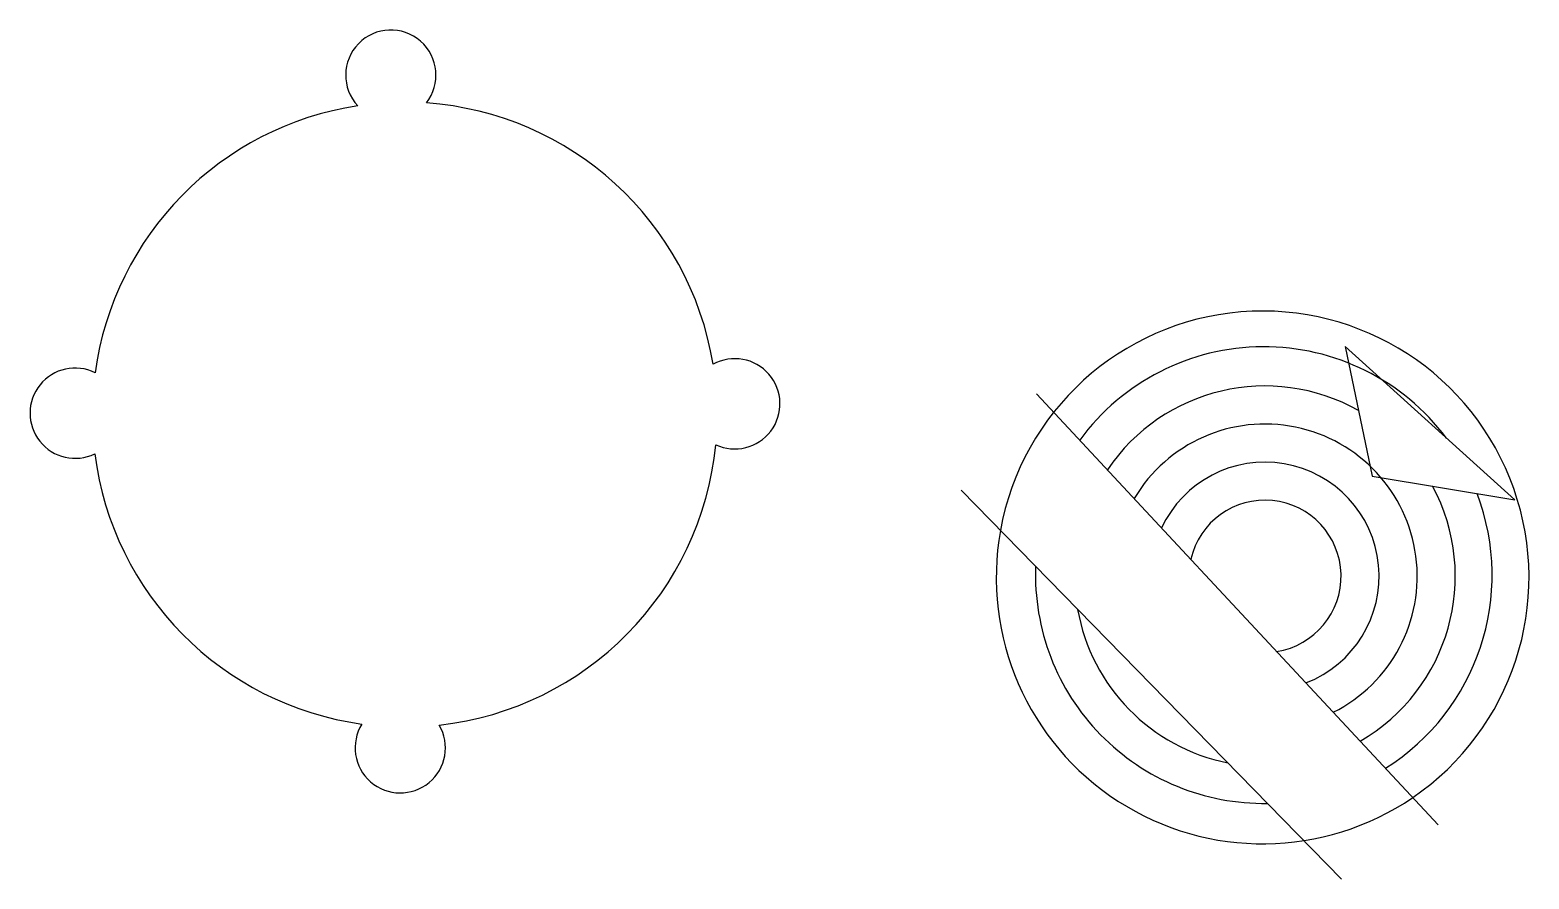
# Model space of a CAD drawing. Header units: millimetres. Extents: x 24 to 418, y 187 to 411.
import ezdxf

# ---------------------------------------------------------------- set-up
doc = ezdxf.new("R2010")
doc.units = ezdxf.units.MM

msp = doc.modelspace()

# ---------------------------------------------------------------- linework, layer by layer
for p, q in [((288.53, 314.98), (373.58, 223.69)), ((268.72, 289.6), (368.71, 187.44)), ((373.58, 223.69), (394.09, 201.68))]:
    msp.add_line(p, q)
msp.add_lwpolyline([(369.64, 327.36), (376.76, 293.31), (414.22, 287.12)], close=True)
for centre, radius, start, end in [((118.88, 398.69), 11.86, 321.8998, 222.7851), ((122.53, 309.48), 82.09, 98.6575, 172.3), ((122.53, 309.48), 82.09, 9.2764, 86.0274), ((347.97, 266.69), 70, 304.2921, 169.8481), ((348.28, 267.31), 60, 36.8952, 143.7487), ((209.28, 312.32), 11.86, 244.8808, 118.8736), ((35.92, 309.85), 11.86, 63.6571, 295.858), ((348.59, 267), 50, 60.571, 145.9559), ((348.59, 267), 40, 296.6677, 149.282), ((122.53, 309.48), 82.09, 276.3524, 354.478), ((122.53, 309.48), 82.09, 187.2151, 262.1127), ((348.59, 267), 30, 290.9887, 154.9609), ((348.59, 267), 50, 299.9938, 28.2839), ((348.28, 267.31), 60, 302.201, 20.9461), ((348.59, 267), 20, 278.8102, 167.1394), ((347.97, 266.69), 70, 169.8481, 304.2921), ((348.28, 267.31), 60, 177.8393, 270.9323), ((348.59, 267), 50, 190.0162, 258.7555), ((121.36, 221.93), 11.86, 148.2775, 30.1876)]:
    msp.add_arc(centre, radius, start, end)

doc.saveas('drawing.dxf')
